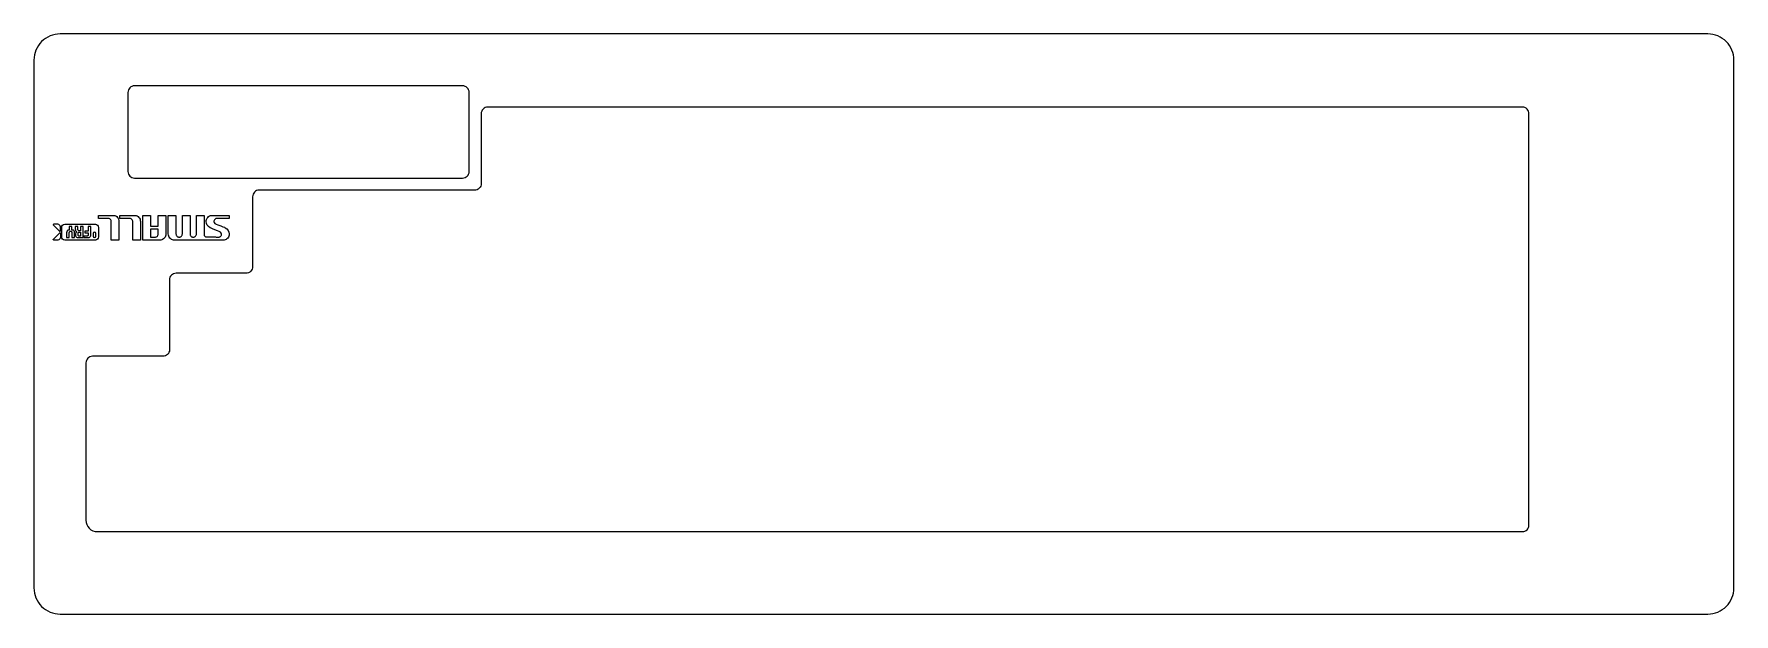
# Model space of a CAD drawing. Header units: millimetres. Extents: x -342 to 48, y -120 to 13.
import ezdxf

# ---------------------------------------------------------------- set-up
doc = ezdxf.new("R2010")
doc.units = ezdxf.units.MM
doc.layers.get('0').update_dxf_attribs({"linetype": 'CONTINUOUS'})

msp = doc.modelspace()

# ---------------------------------------------------------------- linework, layer by layer
for p, q in [((-336.26, -31.08), (-337.18, -31.08)), ((-334.64, -31.08), (-327.64, -31.08)), ((-326.92, -29.76), (-326.92, -29.06)), ((-326.92, -29.06), (-323.4, -29.06)), ((-324.57, -29.76), (-326.92, -29.76)), ((-323.99, -34.68), (-323.99, -30.47)), ((-322.23, -30.47), (-322.23, -34.68)), ((-322.01, -29.76), (-322.01, -29.06)), ((-322.01, -29.06), (-318.5, -29.06)), ((-319.66, -29.76), (-322.01, -29.76)), ((-319.08, -34.68), (-319.08, -30.47)), ((-317.32, -30.47), (-317.32, -34.68)), ((-316.77, -34.68), (-316.77, -29.06)), ((-316.77, -29.06), (-315, -29.06)), ((-315, -29.06), (-315, -31.52)), ((-313.25, -31.52), (-313.25, -29.06)), ((-313.25, -29.06), (-311.49, -29.06)), ((-311.49, -29.06), (-311.49, -33.29)), ((-310.93, -33.29), (-310.93, -29.06)), ((-310.93, -29.06), (-309.17, -29.06)), ((-309.17, -29.06), (-309.17, -33.29)), ((-307.7, -33.29), (-307.7, -29.06)), ((-307.7, -29.06), (-305.95, -29.06)), ((-305.95, -29.06), (-305.95, -33.29)), ((-304.48, -33.29), (-304.48, -29.06)), ((-304.48, -29.06), (-302.72, -29.06)), ((-302.72, -29.06), (-302.72, -33.29)), ((-301.07, -29.06), (-296.97, -29.06)), ((-296.97, -29.76), (-299.9, -29.76)), ((-296.97, -29.06), (-296.97, -29.76)), ((-336.26, -34.68), (-337.18, -34.68)), ((-335.36, -33.96), (-335.36, -31.8)), ((-327.64, -34.68), (-334.64, -34.68)), ((-334.23, -33), (-334.23, -34.08)), ((-334.23, -34.08), (-333.62, -34.08)), ((-333.62, -32.39), (-333.83, -32.39)), ((-333.02, -31.61), (-333.62, -31.61)), ((-333.62, -31.61), (-333.62, -32.39)), ((-333.62, -34.08), (-333.62, -33)), ((-333.42, -32.69), (-333.22, -32.69)), ((-333.02, -32.39), (-333.02, -31.61)), ((-332.82, -32.39), (-333.02, -32.39)), ((-333.02, -33), (-333.02, -34.08)), ((-333.02, -34.08), (-332.42, -34.08)), ((-332.42, -34.08), (-332.42, -33)), ((-331.65, -31.61), (-332.25, -31.61)), ((-332.25, -31.61), (-332.25, -32.14)), ((-332.21, -33.25), (-332.21, -33.47)), ((-331.81, -34.08), (-330.44, -34.08)), ((-331.65, -32.23), (-331.65, -31.61)), ((-331.61, -33.47), (-331.61, -33.16)), ((-331.05, -32.54), (-331.45, -32.54)), ((-331.41, -32.85), (-331.05, -32.85)), ((-331.05, -33.78), (-331.41, -33.78)), ((-330.44, -31.61), (-331.05, -31.61)), ((-331.05, -31.61), (-331.05, -32.54)), ((-331.05, -32.85), (-331.05, -33.78)), ((-330.44, -34.08), (-330.44, -31.61)), ((-329.49, -33.78), (-330.29, -33.78)), ((-330.29, -33.78), (-330.29, -34.08)), ((-330.29, -34.08), (-329.09, -34.08)), ((-329.29, -32.69), (-330.09, -32.69)), ((-330.09, -32.69), (-330.09, -33)), ((-330.09, -33), (-329.29, -33)), ((-328.68, -31.61), (-329.29, -31.61)), ((-329.29, -31.61), (-329.29, -32.69)), ((-329.29, -33), (-329.29, -33.47)), ((-328.68, -33.47), (-328.68, -31.61)), ((-328.12, -33.18), (-328.12, -33.78)), ((-327.52, -33.78), (-327.52, -33.18)), ((-326.92, -31.8), (-326.92, -33.96)), ((-322.23, -34.68), (-323.99, -34.68)), ((-317.32, -34.68), (-319.08, -34.68)), ((-312.66, -34.68), (-316.77, -34.68)), ((-315, -31.52), (-313.25, -31.52)), ((-313.25, -32.22), (-315, -32.22)), ((-315, -32.22), (-315, -33.99)), ((-315, -33.99), (-313.83, -33.99)), ((-313.25, -33.29), (-313.25, -32.22)), ((-298.14, -34.68), (-309.76, -34.68)), ((-308.59, -33.99), (-308.29, -33.99)), ((-305.36, -33.99), (-305.06, -33.99))]:
    msp.add_line(p, q)
for points in [[(-335.71, -120.45), (41.9, -120.45, 0.414214), (47.9, -114.45), (47.9, 6.57, 0.414214), (41.9, 12.57), (-335.71, 12.57, 0.414214), (-341.71, 6.57), (-341.71, -114.45, 0.414214)], [(-318.68, 0.67, 0.414214), (-320.18, -0.83), (-320.18, -18.98, 0.414214), (-318.68, -20.48), (-243.48, -20.48, 0.414214), (-241.98, -18.98), (-241.98, -0.83, 0.414214), (-243.48, 0.67)], [(0.91, -5.7, 0.414214), (-0.59, -4.2), (-237.72, -4.2, 0.414214), (-239.22, -5.7), (-239.22, -21.75, -0.414214), (-240.72, -23.25), (-290.11, -23.25, 0.414214), (-291.61, -24.75), (-291.61, -40.8, -0.414214), (-293.11, -42.3), (-309.16, -42.3, 0.414214), (-310.66, -43.8), (-310.66, -59.85, -0.414214), (-312.16, -61.35), (-328.31, -61.35, 0.414214), (-329.81, -62.85), (-329.81, -98.95, 0.414214), (-327.21, -101.55), (-0.59, -101.55, 0.414214), (0.91, -100.05)]]:
    msp.add_lwpolyline(points, format="xyb", close=True)
for points, degree in [([(-337.29, -31.15), (-337.31, -31.19), (-337.3, -31.24), (-337.27, -31.28)], 3), ([(-337.18, -31.08), (-337.23, -31.08), (-337.28, -31.1), (-337.29, -31.15)], 3), ([(-335.84, -31.25), (-335.95, -31.14), (-336.1, -31.08), (-336.26, -31.08)], 3), ([(-335.36, -31.8), (-335.36, -31.4), (-335.04, -31.08), (-334.64, -31.08)], 3), ([(-327.64, -31.08), (-327.24, -31.08), (-326.92, -31.4), (-326.92, -31.8)], 3), ([(-324.35, -29.81), (-324.42, -29.78), (-324.49, -29.76), (-324.57, -29.76)], 3), ([(-324.16, -29.97), (-324.22, -29.91), (-324.28, -29.86), (-324.35, -29.81)], 3), ([(-324.03, -30.2), (-324.07, -30.12), (-324.11, -30.04), (-324.16, -29.97)], 3), ([(-323.99, -30.47), (-323.99, -30.38), (-324, -30.29), (-324.03, -30.2)], 3), ([(-323.4, -29.06), (-323.09, -29.06), (-322.81, -29.2), (-322.57, -29.48)], 3), ([(-322.57, -29.48), (-322.34, -29.76), (-322.23, -30.09), (-322.23, -30.47)], 3), ([(-319.45, -29.81), (-319.52, -29.78), (-319.59, -29.76), (-319.66, -29.76)], 3), ([(-319.26, -29.97), (-319.32, -29.91), (-319.38, -29.86), (-319.45, -29.81)], 3), ([(-319.13, -30.2), (-319.16, -30.12), (-319.21, -30.04), (-319.26, -29.97)], 3), ([(-319.08, -30.47), (-319.08, -30.38), (-319.1, -30.29), (-319.13, -30.2)], 3), ([(-318.5, -29.06), (-318.18, -29.06), (-317.91, -29.2), (-317.67, -29.48)], 3), ([(-317.67, -29.48), (-317.44, -29.76), (-317.32, -30.09), (-317.32, -30.47)], 3), ([(-302.25, -30.47), (-302.25, -30.1), (-302.13, -29.77), (-301.88, -29.48)], 3), ([(-301.33, -31.91), (-301.94, -31.55), (-302.25, -31.07), (-302.25, -30.47)], 3), ([(-301.88, -29.48), (-301.65, -29.2), (-301.38, -29.06), (-301.07, -29.06)], 3), ([(-300.43, -30.2), (-300.46, -30.28), (-300.48, -30.37), (-300.48, -30.47)], 3), ([(-300.48, -30.47), (-300.48, -30.75), (-300.18, -30.99), (-299.57, -31.2)], 3), ([(-300.3, -29.97), (-300.36, -30.03), (-300.4, -30.11), (-300.43, -30.2)], 3), ([(-300.12, -29.81), (-300.19, -29.85), (-300.25, -29.9), (-300.3, -29.97)], 3), ([(-299.9, -29.76), (-299.97, -29.76), (-300.05, -29.78), (-300.12, -29.81)], 3), ([(-337.29, -34.61), (-337.31, -34.57), (-337.3, -34.52), (-337.27, -34.48)], 3), ([(-337.18, -34.68), (-337.23, -34.68), (-337.28, -34.66), (-337.29, -34.61)], 3), ([(-337.27, -31.28), (-336.92, -31.62), (-336.21, -32.33), (-335.86, -32.68)], 3), ([(-337.27, -34.48), (-336.92, -34.14), (-336.21, -33.43), (-335.86, -33.08)], 3), ([(-335.84, -34.51), (-335.95, -34.62), (-336.1, -34.68), (-336.26, -34.68)], 3), ([(-335.86, -32.68), (-335.83, -32.71), (-335.78, -32.72), (-335.74, -32.71)], 3), ([(-335.86, -33.08), (-335.83, -33.05), (-335.78, -33.04), (-335.74, -33.05)], 3), ([(-335.66, -31.68), (-335.66, -31.52), (-335.73, -31.36), (-335.84, -31.25)], 3), ([(-335.66, -34.08), (-335.66, -34.24), (-335.73, -34.4), (-335.84, -34.51)], 3), ([(-335.74, -32.71), (-335.69, -32.69), (-335.66, -32.64), (-335.66, -32.6)], 3), ([(-335.74, -33.05), (-335.69, -33.07), (-335.66, -33.12), (-335.66, -33.16)], 3), ([(-335.66, -32.6), (-335.66, -32.35), (-335.66, -31.99), (-335.66, -31.68)], 3), ([(-335.66, -33.16), (-335.66, -33.41), (-335.66, -33.77), (-335.66, -34.08)], 3), ([(-334.64, -34.68), (-335.04, -34.68), (-335.36, -34.36), (-335.36, -33.96)], 3), ([(-334.11, -32.57), (-334.19, -32.7), (-334.23, -32.84), (-334.23, -33)], 3), ([(-333.83, -32.39), (-333.93, -32.39), (-334.03, -32.45), (-334.11, -32.57)], 3), ([(-333.62, -33), (-333.62, -32.96), (-333.62, -32.92), (-333.61, -32.89)], 3), ([(-333.61, -32.89), (-333.6, -32.85), (-333.58, -32.82), (-333.56, -32.79)], 3), ([(-333.56, -32.79), (-333.55, -32.76), (-333.52, -32.74), (-333.5, -32.72)], 3), ([(-333.5, -32.72), (-333.48, -32.7), (-333.45, -32.69), (-333.42, -32.69)], 3), ([(-333.22, -32.69), (-333.2, -32.69), (-333.17, -32.7), (-333.15, -32.72)], 3), ([(-333.15, -32.72), (-333.12, -32.74), (-333.1, -32.76), (-333.08, -32.79)], 3), ([(-333.08, -32.79), (-333.07, -32.82), (-333.05, -32.85), (-333.04, -32.89)], 3), ([(-333.04, -32.89), (-333.03, -32.92), (-333.02, -32.96), (-333.02, -33)], 3), ([(-332.54, -32.57), (-332.62, -32.45), (-332.72, -32.39), (-332.82, -32.39)], 3), ([(-332.42, -33), (-332.42, -32.84), (-332.46, -32.69), (-332.54, -32.57)], 3), ([(-332.25, -32.14), (-332.25, -32.26), (-332.23, -32.37), (-332.18, -32.48)], 3), ([(-332, -32.71), (-332.14, -32.83), (-332.21, -33.01), (-332.21, -33.25)], 3), ([(-332.21, -33.47), (-332.21, -33.63), (-332.17, -33.77), (-332.09, -33.89)], 3), ([(-332.18, -32.48), (-332.13, -32.58), (-332.07, -32.66), (-332, -32.71)], 3), ([(-332.09, -33.89), (-332.01, -34.02), (-331.91, -34.08), (-331.81, -34.08)], 3), ([(-331.59, -32.44), (-331.63, -32.38), (-331.65, -32.31), (-331.65, -32.23)], 3), ([(-331.61, -33.16), (-331.61, -33.12), (-331.6, -33.08), (-331.59, -33.04)], 3), ([(-331.59, -33.58), (-331.6, -33.54), (-331.61, -33.51), (-331.61, -33.47)], 3), ([(-331.45, -32.54), (-331.5, -32.54), (-331.55, -32.51), (-331.59, -32.44)], 3), ([(-331.59, -33.04), (-331.58, -33), (-331.57, -32.97), (-331.55, -32.94)], 3), ([(-331.55, -33.68), (-331.57, -33.65), (-331.58, -33.62), (-331.59, -33.58)], 3), ([(-331.55, -32.94), (-331.53, -32.91), (-331.51, -32.89), (-331.48, -32.88)], 3), ([(-331.48, -33.75), (-331.51, -33.73), (-331.53, -33.71), (-331.55, -33.68)], 3), ([(-331.48, -32.88), (-331.46, -32.86), (-331.43, -32.85), (-331.41, -32.85)], 3), ([(-331.41, -33.78), (-331.43, -33.78), (-331.46, -33.77), (-331.48, -33.75)], 3), ([(-329.41, -33.75), (-329.43, -33.77), (-329.46, -33.78), (-329.49, -33.78)], 3), ([(-329.35, -33.68), (-329.37, -33.71), (-329.39, -33.73), (-329.41, -33.75)], 3), ([(-329.3, -33.58), (-329.31, -33.62), (-329.33, -33.65), (-329.35, -33.68)], 3), ([(-329.29, -33.47), (-329.29, -33.51), (-329.29, -33.54), (-329.3, -33.58)], 3), ([(-329.09, -34.08), (-328.98, -34.08), (-328.88, -34.02), (-328.8, -33.9)], 3), ([(-328.8, -33.9), (-328.72, -33.77), (-328.68, -33.63), (-328.68, -33.47)], 3), ([(-327.82, -32.88), (-327.99, -32.88), (-328.12, -33.01), (-328.12, -33.18)], 3), ([(-328.12, -33.78), (-328.12, -33.95), (-327.99, -34.08), (-327.82, -34.08)], 3), ([(-327.52, -33.18), (-327.52, -33.01), (-327.65, -32.88), (-327.82, -32.88)], 3), ([(-327.82, -34.08), (-327.65, -34.08), (-327.52, -33.95), (-327.52, -33.78)], 3), ([(-326.92, -33.96), (-326.92, -34.36), (-327.24, -34.68), (-327.64, -34.68)], 3), ([(-313.83, -33.99), (-313.75, -33.99), (-313.68, -33.97), (-313.61, -33.92)], 3), ([(-313.61, -33.92), (-313.54, -33.89), (-313.48, -33.83), (-313.42, -33.77)], 3), ([(-313.42, -33.77), (-313.37, -33.7), (-313.33, -33.63), (-313.29, -33.54)], 3), ([(-313.29, -33.54), (-313.26, -33.46), (-313.25, -33.38), (-313.25, -33.29)], 3), ([(-311.84, -34.26), (-312.07, -34.54), (-312.35, -34.68), (-312.66, -34.68)], 3), ([(-311.49, -33.29), (-311.49, -33.65), (-311.6, -33.98), (-311.84, -34.26)], 3), ([(-310.57, -34.27), (-310.81, -33.97), (-310.93, -33.64), (-310.93, -33.29)], 3), ([(-309.76, -34.68), (-310.06, -34.68), (-310.33, -34.54), (-310.57, -34.27)], 3), ([(-309.17, -33.29), (-309.17, -33.38), (-309.15, -33.46), (-309.12, -33.54)], 3), ([(-309.12, -33.54), (-309.09, -33.63), (-309.04, -33.7), (-308.99, -33.77)], 3), ([(-308.99, -33.77), (-308.93, -33.83), (-308.87, -33.89), (-308.8, -33.92)], 3), ([(-308.8, -33.92), (-308.73, -33.97), (-308.66, -33.99), (-308.59, -33.99)], 3), ([(-308.29, -33.99), (-308.21, -33.99), (-308.14, -33.97), (-308.07, -33.92)], 3), ([(-308.07, -33.92), (-308, -33.89), (-307.94, -33.83), (-307.88, -33.77)], 3), ([(-307.88, -33.77), (-307.83, -33.7), (-307.79, -33.63), (-307.75, -33.54)], 3), ([(-307.75, -33.54), (-307.72, -33.46), (-307.7, -33.38), (-307.7, -33.29)], 3), ([(-305.95, -33.29), (-305.95, -33.38), (-305.93, -33.46), (-305.9, -33.54)], 3), ([(-305.9, -33.54), (-305.86, -33.63), (-305.82, -33.7), (-305.76, -33.77)], 3), ([(-305.76, -33.77), (-305.71, -33.83), (-305.65, -33.89), (-305.58, -33.92)], 3), ([(-305.58, -33.92), (-305.51, -33.97), (-305.43, -33.99), (-305.36, -33.99)], 3), ([(-305.06, -33.99), (-304.99, -33.99), (-304.92, -33.97), (-304.85, -33.92)], 3), ([(-304.85, -33.92), (-304.78, -33.89), (-304.71, -33.83), (-304.66, -33.77)], 3), ([(-304.66, -33.77), (-304.6, -33.7), (-304.56, -33.63), (-304.53, -33.54)], 3), ([(-304.53, -33.54), (-304.5, -33.46), (-304.48, -33.38), (-304.48, -33.29)], 3), ([(-302.72, -33.29), (-302.72, -33.32), (-302.72, -33.36), (-302.72, -33.39)], 3), ([(-302.72, -33.39), (-302.73, -33.54), (-302.68, -33.7), (-302.57, -33.81)], 3), ([(-302.57, -33.81), (-302.46, -33.92), (-302.31, -33.98), (-302.16, -33.98)], 3), ([(-302.16, -33.98), (-301.11, -33.99), (-299.3, -33.99)], 2), ([(-299.64, -32.56), (-300.6, -32.22), (-301.17, -32), (-301.33, -31.91)], 3), ([(-298.72, -33.29), (-298.72, -33), (-299.03, -32.76), (-299.64, -32.56)], 3), ([(-299.57, -31.2), (-298.6, -31.55), (-298.04, -31.77), (-297.88, -31.86)], 3), ([(-299.3, -33.99), (-299.23, -33.99), (-299.15, -33.97), (-299.08, -33.92)], 3), ([(-299.08, -33.92), (-299.01, -33.89), (-298.95, -33.83), (-298.9, -33.77)], 3), ([(-298.9, -33.77), (-298.85, -33.7), (-298.8, -33.63), (-298.77, -33.54)], 3), ([(-298.77, -33.54), (-298.74, -33.46), (-298.72, -33.38), (-298.72, -33.29)], 3), ([(-297.32, -34.26), (-297.55, -34.54), (-297.83, -34.68), (-298.14, -34.68)], 3), ([(-297.88, -31.86), (-297.27, -32.2), (-296.97, -32.67), (-296.97, -33.29)], 3), ([(-296.97, -33.29), (-296.97, -33.65), (-297.08, -33.98), (-297.32, -34.26)], 3)]:
    msp.add_open_spline(points, degree=degree)

doc.saveas('drawing.dxf')
